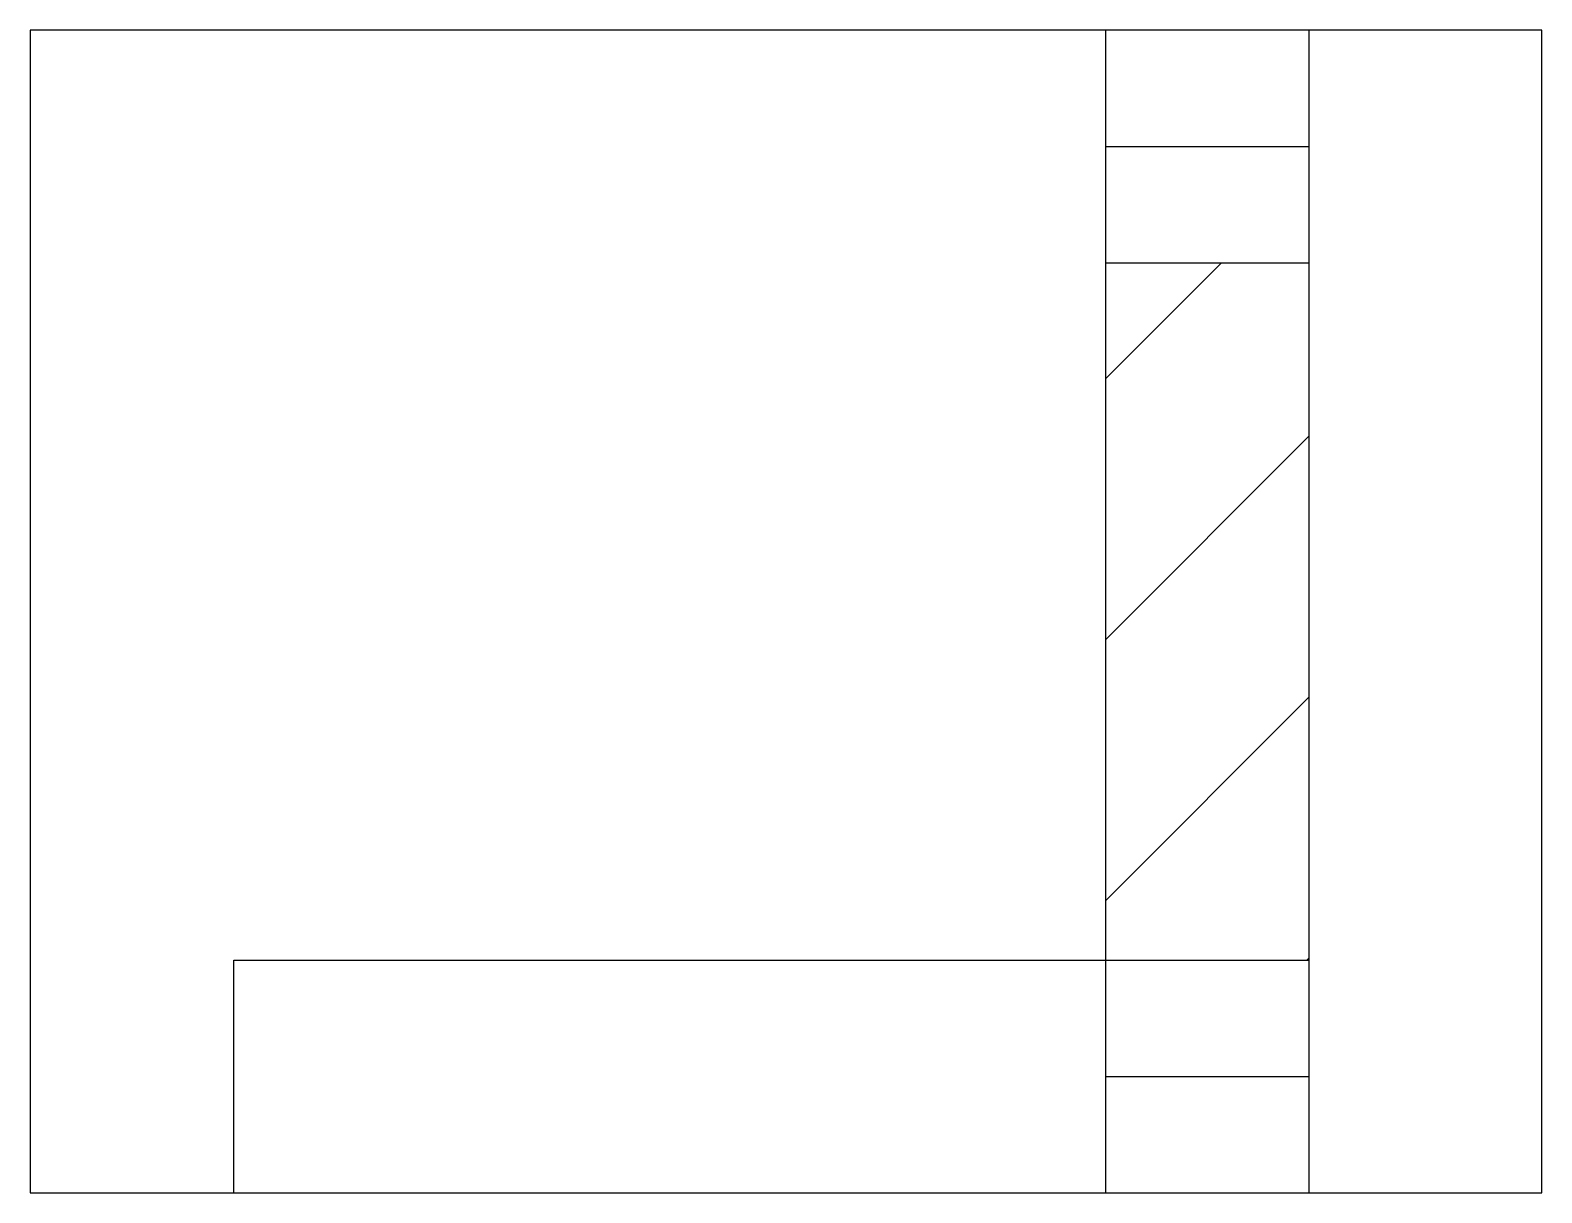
# Model space of a CAD drawing. Header units: centimetres. Extents: x 0 to 26, y 0 to 20.
import ezdxf

# ---------------------------------------------------------------- set-up
doc = ezdxf.new("R2010")
doc.units = ezdxf.units.CM

msp = doc.modelspace()

# ---------------------------------------------------------------- hatches: boundary and pattern name
h = msp.add_hatch()
h.set_pattern_fill('ANSI31', color=256)
h.paths.add_polyline_path([(22, 16), (18.5, 16), (18.5, 4), (22, 4)])

# ---------------------------------------------------------------- linework, layer by layer
for p, q in [((26, 20), (0, 20)), ((0, 20), (0, 0)), ((18.5, 0), (18.5, 20)), ((22, 0), (22, 20)), ((26, 0), (26, 20)), ((18.5, 18), (22, 18)), ((18.5, 16), (22, 16)), ((3.5, 0), (3.5, 4)), ((3.5, 4), (18.5, 4)), ((18.5, 4), (22, 4)), ((18.5, 2), (22, 2)), ((0, 0), (26, 0))]:
    msp.add_line(p, q)

doc.saveas('drawing.dxf')
